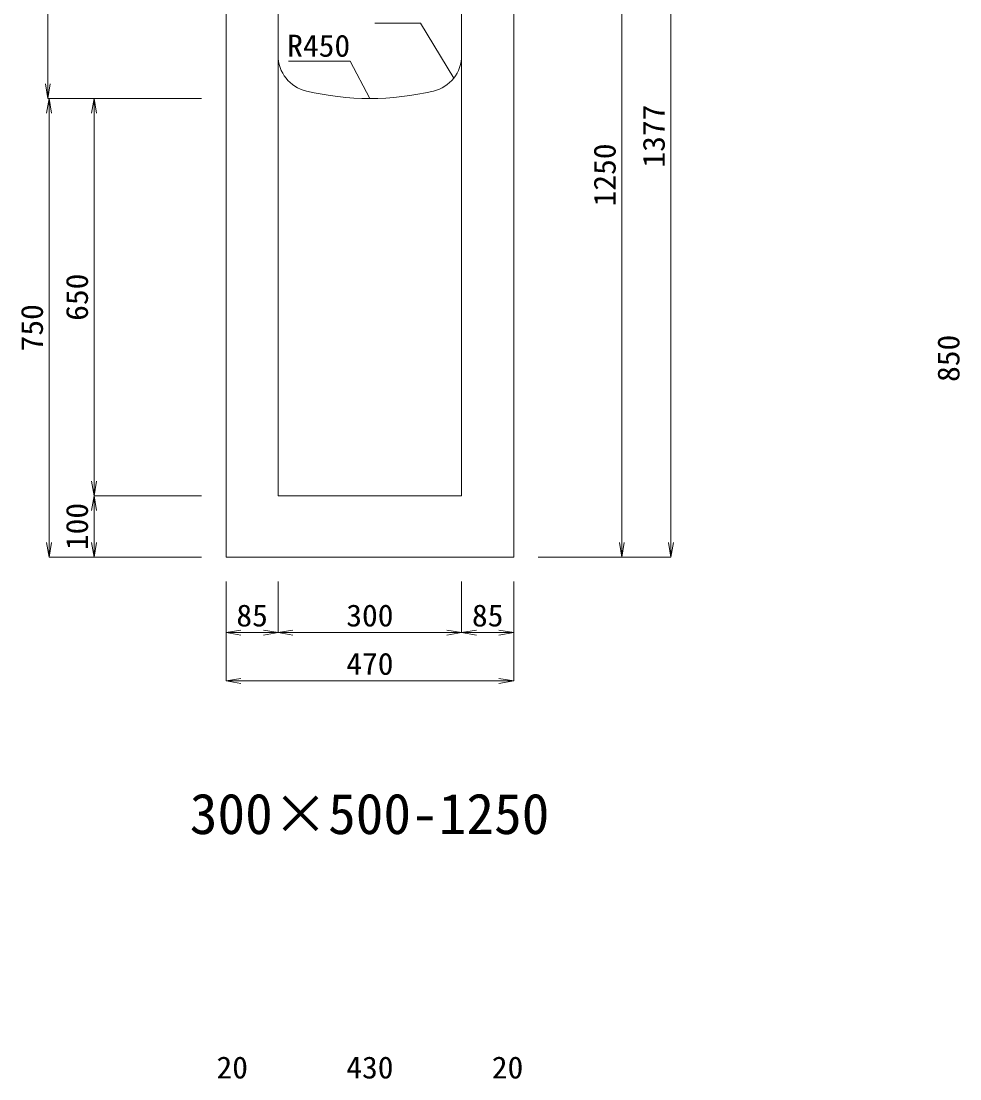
# Model space of a CAD drawing. Units: millimetres at full size. Extents: x -734 to 58102, y 49499 to 87169.
# Drawn here: x 12740 to 14274, y 58727 to 60457 of the extents above; entities that cross this region are included whole.
import ezdxf
from ezdxf.enums import TextEntityAlignment as Align

# ---------------------------------------------------------------- set-up
doc = ezdxf.new("R2010")
doc.units = ezdxf.units.MM
doc.header["$LTSCALE"] = 50
doc.linetypes.add('DASHED_SPACED', pattern=[12, 6, -6])
for name, color, linetype, lineweight in [('0_2', 7, 'DASHED_SPACED', 9), ('寸法線', 7, 'Continuous', 13), ('引出線', 4, 'Continuous', 13), ('本体', 2, 'Continuous', 20)]:
    doc.layers.add(name, color=color, linetype=linetype, lineweight=lineweight)
doc.styles.add('ＭＳ ゴシック', font='')
doc.styles.add('ＭＳ 明朝', font='')
doc.styles.get('ＭＳ ゴシック').set_extended_font_data('MS Gothic')
doc.styles.get('ＭＳ 明朝').set_extended_font_data('MS Mincho')

# ---------------------------------------------------------------- blocks, each defined once
blk = doc.blocks.new('open_arrow')
at = {"color": 0, "linetype": 'Continuous', "lineweight": -2}
blk.add_lwpolyline([(7.5, 1.25), (0, 0), (7.5, -1.25)], dxfattribs=at)

msp = doc.modelspace()

# ---------------------------------------------------------------- linework, layer by layer
at = {"layer": '寸法線'}
for p, q in [((13801.49, 60957.12), (13801.49, 59580.12)), ((12783.14, 60830.12), (12783.14, 60330.12)), ((13721.23, 60830.12), (13721.23, 59580.12)), ((13034.48, 60330.12), (12783.14, 60330.12)), ((12785.14, 60330.12), (12785.14, 59580.12)), ((13034.48, 60330.12), (12785.14, 60330.12)), ((12858.69, 59680.12), (12858.69, 60330.12)), ((13034.48, 60330.12), (12858.69, 60330.12)), ((13034.48, 59680.12), (12858.69, 59680.12)), ((12858.69, 59580.12), (12858.69, 59680.12)), ((13034.48, 59680.12), (12858.69, 59680.12)), ((13034.48, 59580.12), (12785.14, 59580.12)), ((13034.48, 59580.12), (12858.69, 59580.12)), ((13584.52, 59580.12), (13801.49, 59580.12)), ((13584.52, 59580.12), (13721.23, 59580.12)), ((13074.5, 59540.1), (13074.5, 59377.52)), ((13074.5, 59540.1), (13074.5, 59456.58)), ((13159.5, 59540.1), (13159.5, 59456.58)), ((13159.5, 59540.1), (13159.5, 59456.58)), ((13459.5, 59540.1), (13459.5, 59456.58)), ((13459.5, 59540.1), (13459.5, 59456.58)), ((13544.5, 59540.1), (13544.5, 59377.52)), ((13544.5, 59540.1), (13544.5, 59456.58)), ((13074.5, 59456.58), (13159.5, 59456.58)), ((13159.5, 59456.58), (13459.5, 59456.58)), ((13459.5, 59456.58), (13544.5, 59456.58)), ((13074.5, 59377.52), (13544.5, 59377.52))]:
    msp.add_line(p, q, dxfattribs=at)
at = {"layer": '引出線'}
for points in [[(13446.57, 60363.43), (13392.16, 60453.33), (13317.49, 60453.33)], [(13309.5, 60330.12), (13277.28, 60391.26), (13176.27, 60391.26)]]:
    msp.add_lwpolyline(points, dxfattribs=at)
at = {"layer": '本体'}
for p, q in [((13074.5, 60830.12), (13074.5, 59580.12)), ((13159.5, 60400.64), (13159.5, 60830.12)), ((13459.5, 60400.64), (13459.5, 60830.12)), ((13544.5, 59580.12), (13544.5, 60830.12)), ((13159.5, 60400.64), (13159.5, 59680.12)), ((13459.5, 60400.64), (13459.5, 59680.12)), ((13159.5, 59680.12), (13459.5, 59680.12)), ((13074.5, 59580.12), (13544.5, 59580.12))]:
    msp.add_line(p, q, dxfattribs=at)
for centre, radius, start, end in [((13219.5, 60400.64), 60, 180, 256.65785), ((13399.5, 60400.64), 60, 283.34237, 0), ((13309.5, 60780.12), 450, 256.65777, 283.34225)]:
    msp.add_arc(centre, radius, start, end, dxfattribs=at)

# ---------------------------------------------------------------- block references
at = {"layer": '寸法線', "xscale": 3.2, "yscale": 3.2}
for p, rotation in [((12783.14, 60330.12), 90), ((12785.14, 60330.12), 270), ((12858.69, 60330.12), 270), ((12858.69, 59680.12), 90), ((12858.69, 59680.12), 270), ((12785.14, 59580.12), 90), ((12858.69, 59580.12), 90), ((13721.23, 59580.12), 90), ((13801.49, 59580.12), 90), ((13159.5, 59456.58), 180), ((13459.5, 59456.58), 180), ((13544.5, 59456.58), 180), ((13544.5, 59377.52), 180)]:
    msp.add_blockref('open_arrow', p, dxfattribs=dict(at, rotation=rotation))
for p in [(13074.5, 59456.58), (13159.5, 59456.58), (13459.5, 59456.58), (13074.5, 59377.52)]:
    msp.add_blockref('open_arrow', p, dxfattribs=at)
at = {"layer": '引出線', "xscale": 0.0533, "yscale": 0.0533}
for p, rotation in [((13446.57, 60363.43), 121.2), ((13309.5, 60330.12), 117.8)]:
    msp.add_blockref('open_arrow', p, dxfattribs=dict(at, rotation=rotation))

# ---------------------------------------------------------------- texts
at = {"layer": '0_2', "style": 'ＭＳ ゴシック'}
msp.add_text('300×500-1250', height=66.46, dxfattribs=at).set_placement((13309.02, 59160.29), align=Align.MIDDLE_CENTER)
at = {"layer": '寸法線', "style": 'ＭＳ 明朝', "width": 1.05}
for s, p in [('1377', (13773.47, 60268.62)), ('1250', (13693.21, 60205.12)), ('650', (12830.67, 60005.12)), ('750', (12757.12, 59955.12)), ('850', (14255.12, 59905.12)), ('100', (12830.67, 59630.12))]:
    msp.add_text(s, height=36.03, rotation=90, dxfattribs=at).set_placement(p, align=Align.MIDDLE_CENTER)
for s, p in [('85', (13117, 59484.6)), ('300', (13309.5, 59484.6)), ('85', (13502, 59484.6)), ('470', (13309.5, 59405.54)), ('20', (13084.5, 58745.31)), ('430', (13309.5, 58745.31)), ('20', (13534.5, 58745.31))]:
    msp.add_text(s, height=36.03, dxfattribs=at).set_placement(p, align=Align.MIDDLE_CENTER)
at = {"layer": '引出線', "style": 'ＭＳ 明朝', "width": 1.05}
msp.add_text('R450', height=36.03, dxfattribs=at).set_placement((13277.28, 60434.46), align=Align.TOP_RIGHT)

doc.saveas('drawing.dxf')
